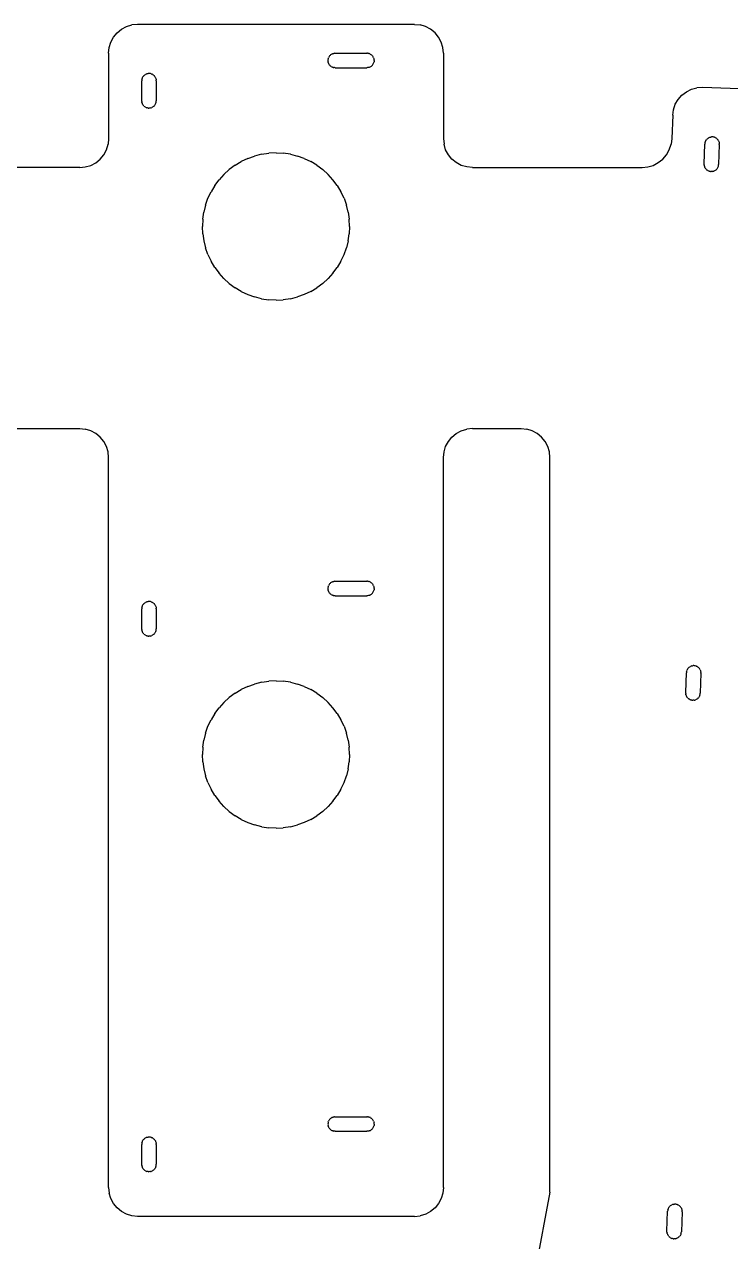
# Model space of a CAD drawing. Extents: x -62 to 45, y -44 to 20.
# Drawn here: x -8.72 to 15.75, y -22.62 to 19.54 of the extents above; entities that cross this region are included whole.
import ezdxf

# ---------------------------------------------------------------- set-up
doc = ezdxf.new("R2010")
doc.units = 0

msp = doc.modelspace()

# ---------------------------------------------------------------- linework, layer by layer
for p, q in [((-5.355, 19.37, 0), (-5.182, 19.463, 0)), ((-5.182, 19.463, 0), (-4.994, 19.52, 0)), ((-4.799, 19.539, 0), (-4.994, 19.52, 0)), ((4.801, 19.539, 0), (-4.799, 19.539, 0)), ((4.801, 19.539, 0), (4.996, 19.52, 0)), ((5.184, 19.463, 0), (4.996, 19.52, 0)), ((5.356, 19.371, 0), (5.184, 19.463, 0)), ((-5.723, 18.922, 0), (-5.631, 19.094, 0)), ((-5.631, 19.094, 0), (-5.506, 19.246, 0)), ((-5.506, 19.246, 0), (-5.355, 19.37, 0)), ((5.508, 19.246, 0), (5.356, 19.371, 0)), ((5.632, 19.095, 0), (5.508, 19.246, 0)), ((5.725, 18.922, 0), (5.632, 19.095, 0)), ((-5.799, 18.539, 0), (-5.78, 18.734, 0)), ((-5.78, 18.734, 0), (-5.723, 18.922, 0)), ((5.782, 18.734, 0), (5.725, 18.922, 0)), ((5.801, 18.539, 0), (5.782, 18.734, 0)), ((-5.799, 18.539, 0), (-5.799, 15.58, 0)), ((1.801, 18.312, 0), (1.8, 18.287, 0)), ((1.8, 18.287, 0), (1.801, 18.263, 0)), ((1.805, 18.336, 0), (1.801, 18.312, 0)), ((1.801, 18.263, 0), (1.805, 18.239, 0)), ((1.811, 18.36, 0), (1.805, 18.336, 0)), ((1.811, 18.215, 0), (1.805, 18.239, 0)), ((1.811, 18.36, 0), (1.819, 18.383, 0)), ((1.811, 18.215, 0), (1.819, 18.192, 0)), ((1.829, 18.405, 0), (1.819, 18.383, 0)), ((1.829, 18.17, 0), (1.819, 18.192, 0)), ((1.842, 18.426, 0), (1.829, 18.405, 0)), ((1.842, 18.149, 0), (1.829, 18.17, 0)), ((1.857, 18.446, 0), (1.842, 18.426, 0)), ((1.857, 18.129, 0), (1.842, 18.149, 0)), ((1.873, 18.464, 0), (1.857, 18.446, 0)), ((1.873, 18.111, 0), (1.857, 18.129, 0)), ((1.891, 18.48, 0), (1.873, 18.464, 0)), ((1.911, 18.495, 0), (1.891, 18.48, 0)), ((1.932, 18.508, 0), (1.911, 18.495, 0)), ((1.954, 18.518, 0), (1.932, 18.508, 0)), ((1.954, 18.518, 0), (1.977, 18.526, 0)), ((1.977, 18.526, 0), (2.001, 18.532, 0)), ((2.025, 18.536, 0), (2.001, 18.532, 0)), ((2.025, 18.536, 0), (2.054, 18.537, 0)), ((2.054, 18.537, 0), (3.145, 18.537, 0)), ((3.174, 18.536, 0), (3.145, 18.537, 0)), ((3.174, 18.536, 0), (3.198, 18.532, 0)), ((3.222, 18.526, 0), (3.198, 18.532, 0)), ((3.245, 18.518, 0), (3.222, 18.526, 0)), ((3.267, 18.508, 0), (3.245, 18.518, 0)), ((3.267, 18.508, 0), (3.288, 18.495, 0)), ((3.288, 18.495, 0), (3.308, 18.48, 0)), ((3.326, 18.464, 0), (3.308, 18.48, 0)), ((3.326, 18.464, 0), (3.343, 18.446, 0)), ((3.326, 18.111, 0), (3.343, 18.129, 0)), ((3.343, 18.446, 0), (3.357, 18.426, 0)), ((3.343, 18.129, 0), (3.357, 18.149, 0)), ((3.357, 18.426, 0), (3.37, 18.405, 0)), ((3.357, 18.149, 0), (3.37, 18.17, 0)), ((3.38, 18.383, 0), (3.37, 18.405, 0)), ((3.37, 18.17, 0), (3.38, 18.192, 0)), ((3.38, 18.383, 0), (3.389, 18.36, 0)), ((3.38, 18.192, 0), (3.389, 18.215, 0)), ((3.389, 18.36, 0), (3.395, 18.336, 0)), ((3.389, 18.215, 0), (3.395, 18.239, 0)), ((3.398, 18.312, 0), (3.395, 18.336, 0)), ((3.398, 18.263, 0), (3.395, 18.239, 0)), ((3.399, 18.287, 0), (3.398, 18.312, 0)), ((3.399, 18.287, 0), (3.398, 18.263, 0)), ((5.801, 18.539, 0), (5.801, 15.58, 0)), ((-4.621, 17.705, 0), (-4.608, 17.726, 0)), ((-4.608, 17.726, 0), (-4.593, 17.746, 0)), ((-4.577, 17.764, 0), (-4.593, 17.746, 0)), ((-4.577, 17.764, 0), (-4.559, 17.78, 0)), ((-4.559, 17.78, 0), (-4.539, 17.795, 0)), ((-4.539, 17.795, 0), (-4.518, 17.807, 0)), ((-4.496, 17.818, 0), (-4.518, 17.807, 0)), ((-4.473, 17.826, 0), (-4.496, 17.818, 0)), ((-4.473, 17.826, 0), (-4.449, 17.832, 0)), ((-4.449, 17.832, 0), (-4.425, 17.836, 0)), ((-4.4, 17.837, 0), (-4.425, 17.836, 0)), ((-4.376, 17.836, 0), (-4.4, 17.837, 0)), ((-4.352, 17.832, 0), (-4.376, 17.836, 0)), ((-4.328, 17.826, 0), (-4.352, 17.832, 0)), ((-4.328, 17.826, 0), (-4.305, 17.818, 0)), ((-4.283, 17.808, 0), (-4.305, 17.818, 0)), ((-4.283, 17.808, 0), (-4.262, 17.795, 0)), ((-4.242, 17.78, 0), (-4.262, 17.795, 0)), ((-4.242, 17.78, 0), (-4.224, 17.764, 0)), ((-4.224, 17.764, 0), (-4.207, 17.746, 0)), ((-4.193, 17.726, 0), (-4.207, 17.746, 0)), ((-4.18, 17.705, 0), (-4.193, 17.726, 0)), ((1.891, 18.094, 0), (1.873, 18.111, 0)), ((1.911, 18.08, 0), (1.891, 18.094, 0)), ((1.911, 18.08, 0), (1.932, 18.067, 0)), ((1.932, 18.067, 0), (1.954, 18.057, 0)), ((1.977, 18.048, 0), (1.954, 18.057, 0)), ((1.977, 18.048, 0), (2.001, 18.042, 0)), ((2.025, 18.039, 0), (2.001, 18.042, 0)), ((2.054, 18.037, 0), (2.025, 18.039, 0)), ((2.054, 18.037, 0), (3.145, 18.037, 0)), ((3.174, 18.039, 0), (3.145, 18.037, 0)), ((3.198, 18.042, 0), (3.174, 18.039, 0)), ((3.222, 18.048, 0), (3.198, 18.042, 0)), ((3.245, 18.057, 0), (3.222, 18.048, 0)), ((3.245, 18.057, 0), (3.267, 18.067, 0)), ((3.267, 18.067, 0), (3.288, 18.08, 0)), ((3.288, 18.08, 0), (3.308, 18.094, 0)), ((3.308, 18.094, 0), (3.326, 18.111, 0)), ((-4.649, 17.612, 0), (-4.65, 17.582, 0)), ((-4.65, 16.892, 0), (-4.65, 17.582, 0)), ((-4.645, 17.636, 0), (-4.649, 17.612, 0)), ((-4.645, 17.636, 0), (-4.639, 17.66, 0)), ((-4.631, 17.683, 0), (-4.639, 17.66, 0)), ((-4.621, 17.705, 0), (-4.631, 17.683, 0)), ((-4.18, 17.705, 0), (-4.17, 17.683, 0)), ((-4.17, 17.683, 0), (-4.161, 17.66, 0)), ((-4.161, 17.66, 0), (-4.155, 17.636, 0)), ((-4.155, 17.636, 0), (-4.152, 17.612, 0)), ((-4.15, 17.582, 0), (-4.152, 17.612, 0)), ((-4.15, 17.582, 0), (-4.15, 16.892, 0)), ((14.214, 17.206, 0), (14.39, 17.292, 0)), ((14.39, 17.292, 0), (14.58, 17.342, 0)), ((14.775, 17.355, 0), (14.58, 17.342, 0)), ((24.37, 17.02, 0), (14.775, 17.355, 0)), ((-4.649, 16.863, 0), (-4.65, 16.892, 0)), ((-4.152, 16.863, 0), (-4.15, 16.892, 0)), ((13.831, 16.77, 0), (13.929, 16.939, 0)), ((13.929, 16.939, 0), (14.059, 17.087, 0)), ((14.059, 17.087, 0), (14.214, 17.206, 0)), ((-4.649, 16.863, 0), (-4.645, 16.839, 0)), ((-4.639, 16.815, 0), (-4.645, 16.839, 0)), ((-4.639, 16.815, 0), (-4.631, 16.792, 0)), ((-4.631, 16.792, 0), (-4.621, 16.769, 0)), ((-4.608, 16.748, 0), (-4.621, 16.769, 0)), ((-4.593, 16.729, 0), (-4.608, 16.748, 0)), ((-4.577, 16.711, 0), (-4.593, 16.729, 0)), ((-4.577, 16.711, 0), (-4.559, 16.694, 0)), ((-4.559, 16.694, 0), (-4.539, 16.68, 0)), ((-4.518, 16.667, 0), (-4.539, 16.68, 0)), ((-4.518, 16.667, 0), (-4.496, 16.656, 0)), ((-4.496, 16.656, 0), (-4.473, 16.648, 0)), ((-4.449, 16.642, 0), (-4.473, 16.648, 0)), ((-4.425, 16.639, 0), (-4.449, 16.642, 0)), ((-4.425, 16.639, 0), (-4.4, 16.637, 0)), ((-4.376, 16.639, 0), (-4.4, 16.637, 0)), ((-4.352, 16.642, 0), (-4.376, 16.639, 0)), ((-4.352, 16.642, 0), (-4.328, 16.648, 0)), ((-4.328, 16.648, 0), (-4.305, 16.656, 0)), ((-4.283, 16.667, 0), (-4.305, 16.656, 0)), ((-4.262, 16.68, 0), (-4.283, 16.667, 0)), ((-4.242, 16.694, 0), (-4.262, 16.68, 0)), ((-4.224, 16.711, 0), (-4.242, 16.694, 0)), ((-4.22, 16.715, 0), (-4.224, 16.711, 0)), ((-4.22, 16.715, 0), (-4.207, 16.729, 0)), ((-4.193, 16.748, 0), (-4.207, 16.729, 0)), ((-4.18, 16.77, 0), (-4.193, 16.748, 0)), ((-4.17, 16.792, 0), (-4.18, 16.77, 0)), ((-4.161, 16.815, 0), (-4.17, 16.792, 0)), ((-4.161, 16.815, 0), (-4.155, 16.839, 0)), ((-4.155, 16.839, 0), (-4.152, 16.863, 0)), ((13.741, 16.39, 0), (13.767, 16.584, 0)), ((13.767, 16.584, 0), (13.831, 16.77, 0)), ((13.741, 16.39, 0), (13.713, 15.58, 0)), ((14.954, 15.589, 0), (14.974, 15.603, 0)), ((14.974, 15.603, 0), (14.996, 15.614, 0)), ((15.018, 15.624, 0), (14.996, 15.614, 0)), ((15.042, 15.632, 0), (15.018, 15.624, 0)), ((15.042, 15.632, 0), (15.066, 15.637, 0)), ((15.066, 15.637, 0), (15.09, 15.639, 0)), ((15.114, 15.64, 0), (15.09, 15.639, 0)), ((15.139, 15.638, 0), (15.114, 15.64, 0)), ((15.163, 15.633, 0), (15.139, 15.638, 0)), ((15.187, 15.627, 0), (15.163, 15.633, 0)), ((15.187, 15.627, 0), (15.209, 15.617, 0)), ((15.231, 15.606, 0), (15.209, 15.617, 0)), ((15.231, 15.606, 0), (15.252, 15.593, 0)), ((-5.968, 15.024, 0), (-5.875, 15.197, 0)), ((-5.875, 15.197, 0), (-5.818, 15.384, 0)), ((-5.799, 15.58, 0), (-5.818, 15.384, 0)), ((5.801, 15.58, 0), (5.82, 15.385, 0)), ((5.877, 15.197, 0), (5.82, 15.385, 0)), ((5.97, 15.025, 0), (5.877, 15.197, 0)), ((13.525, 15.025, 0), (13.623, 15.197, 0)), ((13.623, 15.197, 0), (13.687, 15.385, 0)), ((13.713, 15.58, 0), (13.687, 15.385, 0)), ((14.832, 14.704, 0), (14.856, 15.394, 0)), ((14.858, 15.423, 0), (14.856, 15.394, 0)), ((14.863, 15.447, 0), (14.858, 15.423, 0)), ((14.863, 15.447, 0), (14.869, 15.471, 0)), ((14.878, 15.494, 0), (14.869, 15.471, 0)), ((14.89, 15.516, 0), (14.878, 15.494, 0)), ((14.89, 15.516, 0), (14.903, 15.536, 0)), ((14.903, 15.536, 0), (14.918, 15.555, 0)), ((14.935, 15.573, 0), (14.918, 15.555, 0)), ((14.935, 15.573, 0), (14.954, 15.589, 0)), ((15.271, 15.578, 0), (15.252, 15.593, 0)), ((15.271, 15.578, 0), (15.288, 15.561, 0)), ((15.288, 15.561, 0), (15.304, 15.542, 0)), ((15.318, 15.522, 0), (15.304, 15.542, 0)), ((15.33, 15.5, 0), (15.318, 15.522, 0)), ((15.33, 15.5, 0), (15.34, 15.478, 0)), ((15.355, 15.377, 0), (15.331, 14.687, 0)), ((15.34, 15.478, 0), (15.347, 15.454, 0)), ((15.347, 15.454, 0), (15.352, 15.43, 0)), ((15.352, 15.43, 0), (15.355, 15.406, 0)), ((15.355, 15.377, 0), (15.355, 15.406, 0)), ((-6.243, 14.748, 0), (-6.092, 14.872, 0)), ((-6.092, 14.872, 0), (-5.968, 15.024, 0)), ((-1.416, 14.659, 0), (-1.201, 14.788, 0)), ((-0.975, 14.895, 0), (-1.201, 14.788, 0)), ((-0.975, 14.895, 0), (-0.739, 14.979, 0)), ((-0.497, 15.04, 0), (-0.739, 14.979, 0)), ((-0.497, 15.04, 0), (-0.249, 15.077, 0)), ((0.001, 15.089), (-0.249, 15.077, 0)), ((0.001, 15.089), (0.251, 15.077, 0)), ((0.498, 15.04, 0), (0.251, 15.077, 0)), ((0.498, 15.04, 0), (0.741, 14.979, 0)), ((0.977, 14.895, 0), (0.741, 14.979, 0)), ((0.977, 14.895, 0), (1.203, 14.788, 0)), ((1.418, 14.659, 0), (1.203, 14.788, 0)), ((6.094, 14.873, 0), (5.97, 15.025, 0)), ((6.245, 14.749, 0), (6.094, 14.873, 0)), ((13.239, 14.749, 0), (13.395, 14.873, 0)), ((13.395, 14.873, 0), (13.525, 15.025, 0)), ((-6.799, 14.579, 0), (-12.676, 14.579, 0)), ((-6.799, 14.579, 0), (-6.604, 14.599, 0)), ((-6.604, 14.599, 0), (-6.416, 14.656, 0)), ((-6.416, 14.656, 0), (-6.243, 14.748, 0)), ((-1.802, 14.342, 0), (-1.97, 14.157, 0)), ((-1.617, 14.51, 0), (-1.802, 14.342, 0)), ((-1.416, 14.659, 0), (-1.617, 14.51, 0)), ((1.418, 14.659, 0), (1.619, 14.51, 0)), ((1.804, 14.342, 0), (1.619, 14.51, 0)), ((1.972, 14.157, 0), (1.804, 14.342, 0)), ((6.418, 14.656, 0), (6.245, 14.749, 0)), ((6.606, 14.599, 0), (6.418, 14.656, 0)), ((6.801, 14.58, 0), (6.606, 14.599, 0)), ((6.801, 14.58, 0), (12.678, 14.58, 0)), ((12.678, 14.58, 0), (12.874, 14.6, 0)), ((12.874, 14.6, 0), (13.063, 14.656, 0)), ((13.063, 14.656, 0), (13.239, 14.749, 0)), ((14.832, 14.675, 0), (14.832, 14.704, 0)), ((14.832, 14.675, 0), (14.835, 14.651, 0)), ((14.84, 14.627, 0), (14.835, 14.651, 0)), ((14.84, 14.627, 0), (14.847, 14.603, 0)), ((14.847, 14.603, 0), (14.857, 14.581, 0)), ((14.869, 14.559, 0), (14.857, 14.581, 0)), ((14.883, 14.539, 0), (14.869, 14.559, 0)), ((14.899, 14.52, 0), (14.883, 14.539, 0)), ((14.899, 14.52, 0), (14.916, 14.503, 0)), ((14.916, 14.503, 0), (14.935, 14.488, 0)), ((14.956, 14.475, 0), (14.935, 14.488, 0)), ((14.956, 14.475, 0), (14.978, 14.463, 0)), ((14.978, 14.463, 0), (15.001, 14.454, 0)), ((15.024, 14.448, 0), (15.001, 14.454, 0)), ((15.048, 14.443, 0), (15.024, 14.448, 0)), ((15.048, 14.443, 0), (15.073, 14.441, 0)), ((15.097, 14.441, 0), (15.073, 14.441, 0)), ((15.121, 14.444, 0), (15.097, 14.441, 0)), ((15.121, 14.444, 0), (15.145, 14.449, 0)), ((15.145, 14.449, 0), (15.169, 14.457, 0)), ((15.191, 14.466, 0), (15.169, 14.457, 0)), ((15.213, 14.478, 0), (15.191, 14.466, 0)), ((15.233, 14.492, 0), (15.213, 14.478, 0)), ((15.252, 14.508, 0), (15.233, 14.492, 0)), ((15.256, 14.512, 0), (15.252, 14.508, 0)), ((15.256, 14.512, 0), (15.269, 14.526, 0)), ((15.284, 14.545, 0), (15.269, 14.526, 0)), ((15.297, 14.565, 0), (15.284, 14.545, 0)), ((15.309, 14.587, 0), (15.297, 14.565, 0)), ((15.318, 14.61, 0), (15.309, 14.587, 0)), ((15.318, 14.61, 0), (15.324, 14.633, 0)), ((15.324, 14.633, 0), (15.329, 14.657, 0)), ((15.329, 14.657, 0), (15.331, 14.687, 0)), ((-2.119, 13.956, 0), (-2.248, 13.741, 0)), ((-2.119, 13.956, 0), (-1.97, 14.157, 0)), ((2.121, 13.956, 0), (1.972, 14.157, 0)), ((2.121, 13.956, 0), (2.25, 13.741, 0)), ((-2.439, 13.279, 0), (-2.355, 13.515, 0)), ((-2.355, 13.515, 0), (-2.248, 13.741, 0)), ((2.357, 13.515, 0), (2.25, 13.741, 0)), ((2.357, 13.515, 0), (2.441, 13.279, 0)), ((-2.439, 13.279, 0), (-2.5, 13.036, 0)), ((2.502, 13.037, 0), (2.441, 13.279, 0)), ((-2.537, 12.789, 0), (-2.549, 12.539, 0)), ((-2.537, 12.789, 0), (-2.5, 13.036, 0)), ((2.502, 13.037, 0), (2.539, 12.789, 0)), ((2.551, 12.539, 0), (2.539, 12.789, 0)), ((-2.537, 12.289, 0), (-2.549, 12.539, 0)), ((-2.537, 12.289, 0), (-2.5, 12.041, 0)), ((2.502, 12.042, 0), (2.539, 12.289, 0)), ((2.551, 12.539, 0), (2.539, 12.289, 0)), ((-2.5, 12.041, 0), (-2.439, 11.799, 0)), ((2.502, 12.042, 0), (2.441, 11.799, 0)), ((-2.355, 11.563, 0), (-2.439, 11.799, 0)), ((-2.355, 11.563, 0), (-2.248, 11.337, 0)), ((2.25, 11.337, 0), (2.357, 11.563, 0)), ((2.357, 11.563, 0), (2.441, 11.799, 0)), ((-2.119, 11.122, 0), (-2.248, 11.337, 0)), ((-2.119, 11.122, 0), (-1.97, 10.921, 0)), ((1.972, 10.921, 0), (2.121, 11.122, 0)), ((2.25, 11.337, 0), (2.121, 11.122, 0)), ((-1.802, 10.736, 0), (-1.97, 10.921, 0)), ((-1.802, 10.736, 0), (-1.617, 10.568, 0)), ((-1.617, 10.568, 0), (-1.416, 10.419, 0)), ((1.619, 10.568, 0), (1.418, 10.419, 0)), ((1.804, 10.736, 0), (1.619, 10.568, 0)), ((1.972, 10.921, 0), (1.804, 10.736, 0)), ((-1.201, 10.29, 0), (-1.416, 10.419, 0)), ((-1.201, 10.29, 0), (-0.975, 10.183, 0)), ((-0.975, 10.183, 0), (-0.739, 10.099, 0)), ((0.977, 10.183, 0), (0.741, 10.099, 0)), ((1.203, 10.29, 0), (0.977, 10.183, 0)), ((1.203, 10.29, 0), (1.418, 10.419, 0)), ((-0.497, 10.038, 0), (-0.739, 10.099, 0)), ((-0.497, 10.038, 0), (-0.249, 10.001, 0)), ((0.001, 9.989), (-0.249, 10.001, 0)), ((0.001, 9.989), (0.251, 10.001, 0)), ((0.498, 10.038, 0), (0.251, 10.001, 0)), ((0.498, 10.038, 0), (0.741, 10.099, 0)), ((-12.36, 5.539, 0), (-6.799, 5.539, 0)), ((-6.799, 5.539, 0), (-6.604, 5.52, 0)), ((-6.416, 5.463, 0), (-6.604, 5.52, 0)), ((6.419, 5.463, 0), (6.606, 5.52, 0)), ((6.801, 5.539, 0), (6.606, 5.52, 0)), ((6.801, 5.539, 0), (8.489, 5.539, 0)), ((8.489, 5.539, 0), (8.684, 5.52, 0)), ((8.871, 5.463, 0), (8.684, 5.52, 0)), ((-6.243, 5.37, 0), (-6.416, 5.463, 0)), ((-6.092, 5.246, 0), (-6.243, 5.37, 0)), ((-5.967, 5.094, 0), (-6.092, 5.246, 0)), ((-5.875, 4.922, 0), (-5.967, 5.094, 0)), ((5.877, 4.922, 0), (5.97, 5.095, 0)), ((5.97, 5.095, 0), (6.094, 5.246, 0)), ((6.094, 5.246, 0), (6.246, 5.371, 0)), ((6.246, 5.371, 0), (6.419, 5.463, 0)), ((9.044, 5.371, 0), (8.871, 5.463, 0)), ((9.196, 5.246, 0), (9.044, 5.371, 0)), ((9.32, 5.095, 0), (9.196, 5.246, 0)), ((9.412, 4.922, 0), (9.32, 5.095, 0)), ((-5.818, 4.734, 0), (-5.875, 4.922, 0)), ((-5.799, 4.539, 0), (-5.818, 4.734, 0)), ((5.801, 4.539, 0), (5.82, 4.734, 0)), ((5.82, 4.734, 0), (5.877, 4.922, 0)), ((9.469, 4.734, 0), (9.412, 4.922, 0)), ((9.489, 4.539, 0), (9.469, 4.734, 0)), ((-5.798, -20.745, 0), (-5.799, 4.539, 0)), ((5.802, -20.745, 0), (5.801, 4.539, 0)), ((9.489, -20.905, 0), (9.489, 4.539, 0)), ((1.801, 0.025, 0), (1.8, 0, 0)), ((1.8, 0, 0), (1.801, -0.024, 0)), ((1.805, 0.049, 0), (1.801, 0.025, 0)), ((1.811, 0.073, 0), (1.805, 0.049, 0)), ((1.811, 0.073, 0), (1.819, 0.096, 0)), ((1.83, 0.118, 0), (1.819, 0.096, 0)), ((1.842, 0.139, 0), (1.83, 0.118, 0)), ((1.857, 0.159, 0), (1.842, 0.139, 0)), ((1.873, 0.177, 0), (1.857, 0.159, 0)), ((1.892, 0.193, 0), (1.873, 0.177, 0)), ((1.911, 0.208, 0), (1.892, 0.193, 0)), ((1.932, 0.22, 0), (1.911, 0.208, 0)), ((1.954, 0.231, 0), (1.932, 0.22, 0)), ((1.954, 0.231, 0), (1.978, 0.239, 0)), ((1.978, 0.239, 0), (2.001, 0.245, 0)), ((2.026, 0.249, 0), (2.001, 0.245, 0)), ((2.026, 0.249, 0), (2.055, 0.25, 0)), ((2.055, 0.25, 0), (3.145, 0.25, 0)), ((3.174, 0.249, 0), (3.145, 0.25, 0)), ((3.174, 0.249, 0), (3.199, 0.245, 0)), ((3.223, 0.239, 0), (3.199, 0.245, 0)), ((3.246, 0.231, 0), (3.223, 0.239, 0)), ((3.268, 0.22, 0), (3.246, 0.231, 0)), ((3.268, 0.22, 0), (3.289, 0.208, 0)), ((3.289, 0.208, 0), (3.308, 0.193, 0)), ((3.327, 0.177, 0), (3.308, 0.193, 0)), ((3.327, 0.177, 0), (3.343, 0.159, 0)), ((3.343, 0.159, 0), (3.358, 0.139, 0)), ((3.358, 0.139, 0), (3.37, 0.118, 0)), ((3.381, 0.096, 0), (3.37, 0.118, 0)), ((3.381, 0.096, 0), (3.389, 0.073, 0)), ((3.389, 0.073, 0), (3.395, 0.049, 0)), ((3.399, 0.025, 0), (3.395, 0.049, 0)), ((3.4, 0, 0), (3.399, 0.025, 0)), ((3.4, 0, 0), (3.399, -0.024, 0)), ((1.801, -0.024, 0), (1.805, -0.049, 0)), ((1.811, -0.072, 0), (1.805, -0.049, 0)), ((1.811, -0.072, 0), (1.819, -0.096, 0)), ((1.83, -0.118, 0), (1.819, -0.096, 0)), ((1.842, -0.139, 0), (1.83, -0.118, 0)), ((1.857, -0.158, 0), (1.842, -0.139, 0)), ((1.873, -0.177, 0), (1.857, -0.158, 0)), ((1.892, -0.193, 0), (1.873, -0.177, 0)), ((1.911, -0.208, 0), (1.892, -0.193, 0)), ((1.911, -0.208, 0), (1.932, -0.22, 0)), ((1.932, -0.22, 0), (1.954, -0.231, 0)), ((1.978, -0.239, 0), (1.954, -0.231, 0)), ((1.978, -0.239, 0), (2.001, -0.245, 0)), ((2.026, -0.249, 0), (2.001, -0.245, 0)), ((2.055, -0.25, 0), (2.026, -0.249, 0)), ((2.055, -0.25, 0), (3.145, -0.25, 0)), ((3.174, -0.248, 0), (3.145, -0.25, 0)), ((3.199, -0.245, 0), (3.174, -0.248, 0)), ((3.223, -0.239, 0), (3.199, -0.245, 0)), ((3.246, -0.231, 0), (3.223, -0.239, 0)), ((3.246, -0.231, 0), (3.268, -0.22, 0)), ((3.268, -0.22, 0), (3.289, -0.208, 0)), ((3.289, -0.208, 0), (3.308, -0.193, 0)), ((3.308, -0.193, 0), (3.327, -0.177, 0)), ((3.327, -0.177, 0), (3.343, -0.158, 0)), ((3.343, -0.158, 0), (3.358, -0.139, 0)), ((3.358, -0.139, 0), (3.37, -0.118, 0)), ((3.37, -0.118, 0), (3.381, -0.096, 0)), ((3.381, -0.096, 0), (3.389, -0.072, 0)), ((3.389, -0.072, 0), (3.395, -0.049, 0)), ((3.399, -0.024, 0), (3.395, -0.049, 0)), ((-4.649, -0.676, 0), (-4.65, -0.705, 0)), ((-4.65, -1.395, 0), (-4.65, -0.705, 0)), ((-4.645, -0.651, 0), (-4.649, -0.676, 0)), ((-4.645, -0.651, 0), (-4.639, -0.628, 0)), ((-4.631, -0.605, 0), (-4.639, -0.628, 0)), ((-4.62, -0.582, 0), (-4.631, -0.605, 0)), ((-4.62, -0.582, 0), (-4.608, -0.561, 0)), ((-4.608, -0.561, 0), (-4.593, -0.542, 0)), ((-4.577, -0.524, 0), (-4.593, -0.542, 0)), ((-4.577, -0.524, 0), (-4.558, -0.507, 0)), ((-4.558, -0.507, 0), (-4.539, -0.492, 0)), ((-4.539, -0.492, 0), (-4.518, -0.48, 0)), ((-4.496, -0.469, 0), (-4.518, -0.48, 0)), ((-4.472, -0.461, 0), (-4.496, -0.469, 0)), ((-4.472, -0.461, 0), (-4.449, -0.455, 0)), ((-4.449, -0.455, 0), (-4.424, -0.452, 0)), ((-4.4, -0.45, 0), (-4.424, -0.452, 0)), ((-4.376, -0.452, 0), (-4.4, -0.45, 0)), ((-4.351, -0.455, 0), (-4.376, -0.452, 0)), ((-4.327, -0.461, 0), (-4.351, -0.455, 0)), ((-4.327, -0.461, 0), (-4.304, -0.469, 0)), ((-4.282, -0.48, 0), (-4.304, -0.469, 0)), ((-4.282, -0.48, 0), (-4.261, -0.492, 0)), ((-4.242, -0.507, 0), (-4.261, -0.492, 0)), ((-4.242, -0.507, 0), (-4.223, -0.523, 0)), ((-4.223, -0.523, 0), (-4.207, -0.542, 0)), ((-4.192, -0.561, 0), (-4.207, -0.542, 0)), ((-4.18, -0.582, 0), (-4.192, -0.561, 0)), ((-4.18, -0.582, 0), (-4.169, -0.604, 0)), ((-4.169, -0.604, 0), (-4.161, -0.628, 0)), ((-4.161, -0.628, 0), (-4.155, -0.651, 0)), ((-4.155, -0.651, 0), (-4.151, -0.676, 0)), ((-4.15, -0.705, 0), (-4.151, -0.676, 0)), ((-4.15, -0.705, 0), (-4.15, -1.395, 0)), ((-4.649, -1.425, 0), (-4.65, -1.395, 0)), ((-4.649, -1.425, 0), (-4.645, -1.449, 0)), ((-4.639, -1.473, 0), (-4.645, -1.449, 0)), ((-4.639, -1.473, 0), (-4.631, -1.496, 0)), ((-4.631, -1.496, 0), (-4.62, -1.518, 0)), ((-4.608, -1.539, 0), (-4.62, -1.518, 0)), ((-4.593, -1.559, 0), (-4.608, -1.539, 0)), ((-4.577, -1.577, 0), (-4.593, -1.559, 0)), ((-4.577, -1.577, 0), (-4.558, -1.593, 0)), ((-4.558, -1.593, 0), (-4.539, -1.608, 0)), ((-4.518, -1.62, 0), (-4.539, -1.608, 0)), ((-4.518, -1.62, 0), (-4.496, -1.631, 0)), ((-4.496, -1.631, 0), (-4.472, -1.639, 0)), ((-4.449, -1.645, 0), (-4.472, -1.639, 0)), ((-4.424, -1.649, 0), (-4.449, -1.645, 0)), ((-4.424, -1.649, 0), (-4.4, -1.65, 0)), ((-4.375, -1.649, 0), (-4.4, -1.65, 0)), ((-4.351, -1.645, 0), (-4.375, -1.649, 0)), ((-4.351, -1.645, 0), (-4.327, -1.639, 0)), ((-4.327, -1.639, 0), (-4.304, -1.631, 0)), ((-4.282, -1.62, 0), (-4.304, -1.631, 0)), ((-4.261, -1.608, 0), (-4.282, -1.62, 0)), ((-4.242, -1.593, 0), (-4.261, -1.608, 0)), ((-4.223, -1.577, 0), (-4.242, -1.593, 0)), ((-4.22, -1.572, 0), (-4.223, -1.577, 0)), ((-4.22, -1.572, 0), (-4.207, -1.559, 0)), ((-4.192, -1.539, 0), (-4.207, -1.559, 0)), ((-4.18, -1.518, 0), (-4.192, -1.539, 0)), ((-4.169, -1.496, 0), (-4.18, -1.518, 0)), ((-4.161, -1.473, 0), (-4.169, -1.496, 0)), ((-4.161, -1.473, 0), (-4.155, -1.449, 0)), ((-4.155, -1.449, 0), (-4.151, -1.425, 0)), ((-4.151, -1.425, 0), (-4.15, -1.395, 0)), ((14.193, -3.607, 0), (14.217, -2.917, 0)), ((14.219, -2.888, 0), (14.217, -2.917, 0)), ((14.224, -2.864, 0), (14.219, -2.888, 0)), ((14.224, -2.864, 0), (14.23, -2.84, 0)), ((14.239, -2.818, 0), (14.23, -2.84, 0)), ((14.251, -2.796, 0), (14.239, -2.818, 0)), ((14.251, -2.796, 0), (14.264, -2.775, 0)), ((14.264, -2.775, 0), (14.279, -2.756, 0)), ((14.296, -2.739, 0), (14.279, -2.756, 0)), ((14.296, -2.739, 0), (14.315, -2.723, 0)), ((14.315, -2.723, 0), (14.335, -2.709, 0)), ((14.335, -2.709, 0), (14.357, -2.697, 0)), ((14.379, -2.687, 0), (14.357, -2.697, 0)), ((14.403, -2.68, 0), (14.379, -2.687, 0)), ((14.403, -2.68, 0), (14.427, -2.675, 0)), ((14.427, -2.675, 0), (14.451, -2.672, 0)), ((14.475, -2.672, 0), (14.451, -2.672, 0)), ((14.5, -2.674, 0), (14.475, -2.672, 0)), ((14.524, -2.678, 0), (14.5, -2.674, 0)), ((14.548, -2.685, 0), (14.524, -2.678, 0)), ((14.548, -2.685, 0), (14.57, -2.694, 0)), ((14.592, -2.705, 0), (14.57, -2.694, 0)), ((14.592, -2.705, 0), (14.613, -2.719, 0)), ((14.632, -2.734, 0), (14.613, -2.719, 0)), ((14.632, -2.734, 0), (14.649, -2.751, 0)), ((14.649, -2.751, 0), (14.665, -2.77, 0)), ((14.679, -2.79, 0), (14.665, -2.77, 0)), ((14.691, -2.811, 0), (14.679, -2.79, 0)), ((14.691, -2.811, 0), (14.701, -2.834, 0)), ((14.716, -2.935, 0), (14.692, -3.625, 0)), ((14.701, -2.834, 0), (14.708, -2.857, 0)), ((14.708, -2.857, 0), (14.713, -2.881, 0)), ((14.713, -2.881, 0), (14.716, -2.905, 0)), ((14.716, -2.935, 0), (14.716, -2.905, 0)), ((-0.975, -3.392, 0), (-0.739, -3.308, 0)), ((-0.496, -3.247, 0), (-0.739, -3.308, 0)), ((-0.496, -3.247, 0), (-0.249, -3.211, 0)), ((0.001, -3.198), (-0.249, -3.211, 0)), ((0.001, -3.198), (0.251, -3.211, 0)), ((0.499, -3.247, 0), (0.251, -3.211, 0)), ((0.499, -3.247, 0), (0.741, -3.308, 0)), ((0.977, -3.392, 0), (0.741, -3.308, 0)), ((-1.616, -3.777, 0), (-1.802, -3.945, 0)), ((-1.415, -3.628, 0), (-1.616, -3.777, 0)), ((-1.415, -3.628, 0), (-1.201, -3.499, 0)), ((-0.975, -3.392, 0), (-1.201, -3.499, 0)), ((0.977, -3.392, 0), (1.203, -3.499, 0)), ((1.418, -3.628, 0), (1.203, -3.499, 0)), ((1.418, -3.628, 0), (1.619, -3.777, 0)), ((1.804, -3.945, 0), (1.619, -3.777, 0)), ((14.193, -3.637, 0), (14.193, -3.607, 0)), ((14.193, -3.637, 0), (14.196, -3.661, 0)), ((14.201, -3.685, 0), (14.196, -3.661, 0)), ((14.201, -3.685, 0), (14.208, -3.708, 0)), ((14.208, -3.708, 0), (14.218, -3.731, 0)), ((14.23, -3.752, 0), (14.218, -3.731, 0)), ((14.244, -3.772, 0), (14.23, -3.752, 0)), ((14.26, -3.791, 0), (14.244, -3.772, 0)), ((14.26, -3.791, 0), (14.277, -3.808, 0)), ((14.617, -3.799, 0), (14.63, -3.786, 0)), ((14.645, -3.767, 0), (14.63, -3.786, 0)), ((14.658, -3.746, 0), (14.645, -3.767, 0)), ((14.67, -3.724, 0), (14.658, -3.746, 0)), ((14.679, -3.702, 0), (14.67, -3.724, 0)), ((14.679, -3.702, 0), (14.685, -3.678, 0)), ((14.685, -3.678, 0), (14.69, -3.654, 0)), ((14.69, -3.654, 0), (14.692, -3.625, 0)), ((-2.119, -4.332, 0), (-1.97, -4.131, 0)), ((-1.802, -3.945, 0), (-1.97, -4.131, 0)), ((1.972, -4.131, 0), (1.804, -3.945, 0)), ((2.122, -4.332, 0), (1.972, -4.131, 0)), ((14.277, -3.808, 0), (14.296, -3.824, 0)), ((14.317, -3.837, 0), (14.296, -3.824, 0)), ((14.317, -3.837, 0), (14.339, -3.848, 0)), ((14.339, -3.848, 0), (14.362, -3.857, 0)), ((14.385, -3.864, 0), (14.362, -3.857, 0)), ((14.409, -3.868, 0), (14.385, -3.864, 0)), ((14.409, -3.868, 0), (14.434, -3.87, 0)), ((14.458, -3.87, 0), (14.434, -3.87, 0)), ((14.482, -3.867, 0), (14.458, -3.87, 0)), ((14.482, -3.867, 0), (14.506, -3.862, 0)), ((14.506, -3.862, 0), (14.53, -3.855, 0)), ((14.552, -3.845, 0), (14.53, -3.855, 0)), ((14.574, -3.833, 0), (14.552, -3.845, 0)), ((14.594, -3.819, 0), (14.574, -3.833, 0)), ((14.613, -3.803, 0), (14.594, -3.819, 0)), ((14.617, -3.799, 0), (14.613, -3.803, 0)), ((-2.355, -4.773, 0), (-2.248, -4.546, 0)), ((-2.119, -4.332, 0), (-2.248, -4.546, 0)), ((2.122, -4.332, 0), (2.25, -4.546, 0)), ((2.357, -4.772, 0), (2.25, -4.546, 0)), ((-2.439, -5.008, 0), (-2.5, -5.251, 0)), ((-2.439, -5.008, 0), (-2.355, -4.773, 0)), ((2.357, -4.772, 0), (2.441, -5.008, 0)), ((2.502, -5.251, 0), (2.441, -5.008, 0)), ((-2.536, -5.498, 0), (-2.5, -5.251, 0)), ((2.502, -5.251, 0), (2.539, -5.498, 0)), ((-2.536, -5.498, 0), (-2.549, -5.748, 0)), ((-2.536, -5.998, 0), (-2.549, -5.748, 0)), ((2.551, -5.748, 0), (2.539, -5.498, 0)), ((2.551, -5.748, 0), (2.539, -5.998, 0)), ((-2.536, -5.998, 0), (-2.5, -6.246, 0)), ((-2.5, -6.246, 0), (-2.439, -6.489, 0)), ((2.502, -6.246, 0), (2.442, -6.489, 0)), ((2.502, -6.246, 0), (2.539, -5.998, 0)), ((-2.355, -6.724, 0), (-2.439, -6.489, 0)), ((-2.355, -6.724, 0), (-2.248, -6.95, 0)), ((2.25, -6.95, 0), (2.357, -6.724, 0)), ((2.357, -6.724, 0), (2.442, -6.489, 0)), ((-2.119, -7.165, 0), (-2.248, -6.95, 0)), ((-2.119, -7.165, 0), (-1.97, -7.366, 0)), ((1.973, -7.366, 0), (2.122, -7.165, 0)), ((2.25, -6.95, 0), (2.122, -7.165, 0)), ((-1.802, -7.551, 0), (-1.97, -7.366, 0)), ((-1.802, -7.551, 0), (-1.616, -7.72, 0)), ((1.804, -7.551, 0), (1.619, -7.719, 0)), ((1.973, -7.366, 0), (1.804, -7.551, 0)), ((-1.616, -7.72, 0), (-1.415, -7.869, 0)), ((-1.201, -7.997, 0), (-1.415, -7.869, 0)), ((-1.201, -7.997, 0), (-0.974, -8.104, 0)), ((1.203, -7.997, 0), (0.977, -8.104, 0)), ((1.203, -7.997, 0), (1.418, -7.869, 0)), ((1.619, -7.719, 0), (1.418, -7.869, 0)), ((-0.974, -8.104, 0), (-0.739, -8.189, 0)), ((-0.496, -8.249, 0), (-0.739, -8.189, 0)), ((-0.496, -8.249, 0), (-0.249, -8.286, 0)), ((0.001, -8.298), (-0.249, -8.286, 0)), ((0.001, -8.298), (0.251, -8.286, 0)), ((0.499, -8.249, 0), (0.251, -8.286, 0)), ((0.499, -8.249, 0), (0.742, -8.189, 0)), ((0.977, -8.104, 0), (0.742, -8.189, 0)), ((1.802, -18.522, 0), (1.801, -18.547, 0)), ((1.801, -18.547, 0), (1.802, -18.571, 0)), ((1.805, -18.498, 0), (1.802, -18.522, 0)), ((1.811, -18.474, 0), (1.805, -18.498, 0)), ((1.811, -18.474, 0), (1.82, -18.451, 0)), ((1.83, -18.429, 0), (1.82, -18.451, 0)), ((1.843, -18.408, 0), (1.83, -18.429, 0)), ((1.857, -18.388, 0), (1.843, -18.408, 0)), ((1.874, -18.37, 0), (1.857, -18.388, 0)), ((1.892, -18.354, 0), (1.874, -18.37, 0)), ((1.912, -18.339, 0), (1.892, -18.354, 0)), ((1.933, -18.326, 0), (1.912, -18.339, 0)), ((1.955, -18.316, 0), (1.933, -18.326, 0)), ((1.955, -18.316, 0), (1.978, -18.308, 0)), ((1.978, -18.308, 0), (2.002, -18.302, 0)), ((2.026, -18.298, 0), (2.002, -18.302, 0)), ((2.026, -18.298, 0), (2.055, -18.297, 0)), ((2.055, -18.297, 0), (3.146, -18.297, 0)), ((3.175, -18.298, 0), (3.146, -18.297, 0)), ((3.175, -18.298, 0), (3.199, -18.302, 0)), ((3.223, -18.308, 0), (3.199, -18.302, 0)), ((3.246, -18.316, 0), (3.223, -18.308, 0)), ((3.268, -18.326, 0), (3.246, -18.316, 0)), ((3.268, -18.326, 0), (3.289, -18.339, 0)), ((3.289, -18.339, 0), (3.309, -18.353, 0)), ((3.327, -18.37, 0), (3.309, -18.353, 0)), ((3.327, -18.37, 0), (3.343, -18.388, 0)), ((3.343, -18.388, 0), (3.358, -18.408, 0)), ((3.358, -18.408, 0), (3.371, -18.429, 0)), ((3.381, -18.451, 0), (3.371, -18.429, 0)), ((3.381, -18.451, 0), (3.389, -18.474, 0)), ((3.389, -18.474, 0), (3.395, -18.498, 0)), ((3.399, -18.522, 0), (3.395, -18.498, 0)), ((3.4, -18.547, 0), (3.399, -18.522, 0)), ((3.4, -18.547, 0), (3.399, -18.571, 0)), ((1.802, -18.571, 0), (1.805, -18.595, 0)), ((1.811, -18.619, 0), (1.805, -18.595, 0)), ((1.811, -18.619, 0), (1.82, -18.642, 0)), ((1.83, -18.664, 0), (1.82, -18.642, 0)), ((1.843, -18.685, 0), (1.83, -18.664, 0)), ((1.857, -18.705, 0), (1.843, -18.685, 0)), ((1.874, -18.723, 0), (1.857, -18.705, 0)), ((1.892, -18.74, 0), (1.874, -18.723, 0)), ((1.912, -18.754, 0), (1.892, -18.74, 0)), ((1.912, -18.754, 0), (1.933, -18.767, 0)), ((1.933, -18.767, 0), (1.955, -18.777, 0)), ((1.978, -18.786, 0), (1.955, -18.777, 0)), ((1.978, -18.786, 0), (2.002, -18.792, 0)), ((2.026, -18.795, 0), (2.002, -18.792, 0)), ((2.055, -18.797, 0), (2.026, -18.795, 0)), ((2.055, -18.797, 0), (3.146, -18.797, 0)), ((3.175, -18.795, 0), (3.146, -18.797, 0)), ((3.199, -18.792, 0), (3.175, -18.795, 0)), ((3.223, -18.786, 0), (3.199, -18.792, 0)), ((3.246, -18.777, 0), (3.223, -18.786, 0)), ((3.246, -18.777, 0), (3.268, -18.767, 0)), ((3.268, -18.767, 0), (3.289, -18.754, 0)), ((3.289, -18.754, 0), (3.309, -18.74, 0)), ((3.309, -18.74, 0), (3.327, -18.723, 0)), ((3.327, -18.723, 0), (3.343, -18.705, 0)), ((3.343, -18.705, 0), (3.358, -18.685, 0)), ((3.358, -18.685, 0), (3.371, -18.664, 0)), ((3.371, -18.664, 0), (3.381, -18.642, 0)), ((3.381, -18.642, 0), (3.389, -18.619, 0)), ((3.389, -18.619, 0), (3.395, -18.595, 0)), ((3.399, -18.571, 0), (3.395, -18.595, 0)), ((-4.648, -19.222, 0), (-4.65, -19.252, 0)), ((-4.65, -19.942, 0), (-4.65, -19.252, 0)), ((-4.645, -19.198, 0), (-4.648, -19.222, 0)), ((-4.645, -19.198, 0), (-4.639, -19.174, 0)), ((-4.63, -19.151, 0), (-4.639, -19.174, 0)), ((-4.62, -19.129, 0), (-4.63, -19.151, 0)), ((-4.62, -19.129, 0), (-4.607, -19.108, 0)), ((-4.607, -19.108, 0), (-4.593, -19.088, 0)), ((-4.576, -19.07, 0), (-4.593, -19.088, 0)), ((-4.576, -19.07, 0), (-4.558, -19.054, 0)), ((-4.558, -19.054, 0), (-4.538, -19.039, 0)), ((-4.538, -19.039, 0), (-4.517, -19.026, 0)), ((-4.495, -19.016, 0), (-4.517, -19.026, 0)), ((-4.472, -19.008, 0), (-4.495, -19.016, 0)), ((-4.472, -19.008, 0), (-4.448, -19.002, 0)), ((-4.448, -19.002, 0), (-4.424, -18.998, 0)), ((-4.4, -18.997, 0), (-4.424, -18.998, 0)), ((-4.375, -18.998, 0), (-4.4, -18.997, 0)), ((-4.351, -19.002, 0), (-4.375, -18.998, 0)), ((-4.327, -19.008, 0), (-4.351, -19.002, 0)), ((-4.327, -19.008, 0), (-4.304, -19.016, 0)), ((-4.282, -19.026, 0), (-4.304, -19.016, 0)), ((-4.282, -19.026, 0), (-4.261, -19.039, 0)), ((-4.241, -19.054, 0), (-4.261, -19.039, 0)), ((-4.241, -19.054, 0), (-4.223, -19.07, 0)), ((-4.223, -19.07, 0), (-4.206, -19.088, 0)), ((-4.192, -19.108, 0), (-4.206, -19.088, 0)), ((-4.179, -19.129, 0), (-4.192, -19.108, 0)), ((-4.179, -19.129, 0), (-4.169, -19.151, 0)), ((-4.169, -19.151, 0), (-4.161, -19.174, 0)), ((-4.161, -19.174, 0), (-4.155, -19.198, 0)), ((-4.155, -19.198, 0), (-4.151, -19.222, 0)), ((-4.15, -19.252, 0), (-4.151, -19.222, 0)), ((-4.15, -19.252, 0), (-4.15, -19.942, 0)), ((-4.648, -19.971, 0), (-4.65, -19.942, 0)), ((-4.648, -19.971, 0), (-4.644, -19.995, 0)), ((-4.639, -20.019, 0), (-4.644, -19.995, 0)), ((-4.639, -20.019, 0), (-4.63, -20.042, 0)), ((-4.63, -20.042, 0), (-4.62, -20.064, 0)), ((-4.607, -20.086, 0), (-4.62, -20.064, 0)), ((-4.593, -20.105, 0), (-4.607, -20.086, 0)), ((-4.576, -20.123, 0), (-4.593, -20.105, 0)), ((-4.576, -20.123, 0), (-4.558, -20.14, 0)), ((-4.558, -20.14, 0), (-4.538, -20.154, 0)), ((-4.517, -20.167, 0), (-4.538, -20.154, 0)), ((-4.517, -20.167, 0), (-4.495, -20.177, 0)), ((-4.495, -20.177, 0), (-4.472, -20.186, 0)), ((-4.448, -20.192, 0), (-4.472, -20.186, 0)), ((-4.424, -20.195, 0), (-4.448, -20.192, 0)), ((-4.424, -20.195, 0), (-4.4, -20.197, 0)), ((-4.375, -20.195, 0), (-4.4, -20.197, 0)), ((-4.351, -20.192, 0), (-4.375, -20.195, 0)), ((-4.351, -20.192, 0), (-4.327, -20.186, 0)), ((-4.327, -20.186, 0), (-4.304, -20.177, 0)), ((-4.282, -20.167, 0), (-4.304, -20.177, 0)), ((-4.261, -20.154, 0), (-4.282, -20.167, 0)), ((-4.241, -20.14, 0), (-4.261, -20.154, 0)), ((-4.223, -20.123, 0), (-4.241, -20.14, 0)), ((-4.219, -20.119, 0), (-4.223, -20.123, 0)), ((-4.219, -20.119, 0), (-4.206, -20.105, 0)), ((-4.192, -20.086, 0), (-4.206, -20.105, 0)), ((-4.179, -20.064, 0), (-4.192, -20.086, 0)), ((-4.169, -20.042, 0), (-4.179, -20.064, 0)), ((-4.161, -20.019, 0), (-4.169, -20.042, 0)), ((-4.161, -20.019, 0), (-4.155, -19.995, 0)), ((-4.155, -19.995, 0), (-4.151, -19.971, 0)), ((-4.151, -19.971, 0), (-4.15, -19.942, 0)), ((-5.798, -20.745, 0), (-5.779, -20.94, 0)), ((-5.722, -21.128, 0), (-5.779, -20.94, 0)), ((9.489, -20.905, 0), (5.525, -41.709, 0)), ((5.783, -20.94, 0), (5.726, -21.128, 0)), ((5.802, -20.745, 0), (5.783, -20.94, 0)), ((-5.63, -21.301, 0), (-5.722, -21.128, 0)), ((-5.505, -21.452, 0), (-5.63, -21.301, 0)), ((-5.354, -21.577, 0), (-5.505, -21.452, 0)), ((5.509, -21.452, 0), (5.357, -21.576, 0)), ((5.633, -21.3, 0), (5.509, -21.452, 0)), ((5.726, -21.128, 0), (5.633, -21.3, 0)), ((13.573, -21.514, 0), (13.58, -21.491, 0)), ((13.589, -21.468, 0), (13.58, -21.491, 0)), ((13.6, -21.446, 0), (13.589, -21.468, 0)), ((13.6, -21.446, 0), (13.613, -21.426, 0)), ((13.613, -21.426, 0), (13.628, -21.406, 0)), ((13.646, -21.389, 0), (13.628, -21.406, 0)), ((13.646, -21.389, 0), (13.664, -21.373, 0)), ((13.664, -21.373, 0), (13.684, -21.359, 0)), ((13.684, -21.359, 0), (13.706, -21.347, 0)), ((13.728, -21.338, 0), (13.706, -21.347, 0)), ((13.752, -21.33, 0), (13.728, -21.338, 0)), ((13.752, -21.33, 0), (13.776, -21.325, 0)), ((13.776, -21.325, 0), (13.8, -21.322, 0)), ((13.825, -21.322, 0), (13.8, -21.322, 0)), ((13.849, -21.324, 0), (13.825, -21.322, 0)), ((13.873, -21.328, 0), (13.849, -21.324, 0)), ((13.897, -21.335, 0), (13.873, -21.328, 0)), ((13.897, -21.335, 0), (13.919, -21.344, 0)), ((13.941, -21.356, 0), (13.919, -21.344, 0)), ((13.941, -21.356, 0), (13.962, -21.369, 0)), ((13.981, -21.384, 0), (13.962, -21.369, 0)), ((13.981, -21.384, 0), (13.999, -21.401, 0)), ((13.999, -21.401, 0), (14.014, -21.42, 0)), ((14.028, -21.44, 0), (14.014, -21.42, 0)), ((14.04, -21.462, 0), (14.028, -21.44, 0)), ((14.04, -21.462, 0), (14.05, -21.484, 0)), ((14.05, -21.484, 0), (14.057, -21.507, 0)), ((-5.181, -21.669, 0), (-5.354, -21.577, 0)), ((-4.993, -21.726, 0), (-5.181, -21.669, 0)), ((-4.798, -21.745, 0), (-4.993, -21.726, 0)), ((4.802, -21.745, 0), (-4.798, -21.745, 0)), ((4.802, -21.745, 0), (4.997, -21.726, 0)), ((5.185, -21.669, 0), (4.997, -21.726, 0)), ((5.357, -21.576, 0), (5.185, -21.669, 0)), ((13.542, -22.258, 0), (13.566, -21.568, 0)), ((13.568, -21.538, 0), (13.566, -21.568, 0)), ((13.573, -21.514, 0), (13.568, -21.538, 0)), ((14.066, -21.585, 0), (14.041, -22.275, 0)), ((14.057, -21.507, 0), (14.062, -21.531, 0)), ((14.062, -21.531, 0), (14.065, -21.556, 0)), ((14.066, -21.585, 0), (14.065, -21.556, 0)), ((13.542, -22.287, 0), (13.542, -22.258, 0)), ((13.542, -22.287, 0), (13.545, -22.311, 0)), ((13.55, -22.335, 0), (13.545, -22.311, 0)), ((13.55, -22.335, 0), (13.558, -22.359, 0)), ((14.028, -22.352, 0), (14.035, -22.328, 0)), ((14.035, -22.328, 0), (14.039, -22.304, 0)), ((14.039, -22.304, 0), (14.041, -22.275, 0)), ((13.558, -22.359, 0), (13.567, -22.381, 0)), ((13.579, -22.403, 0), (13.567, -22.381, 0)), ((13.593, -22.423, 0), (13.579, -22.403, 0)), ((13.609, -22.441, 0), (13.593, -22.423, 0)), ((13.609, -22.441, 0), (13.626, -22.459, 0)), ((13.626, -22.459, 0), (13.646, -22.474, 0)), ((13.666, -22.487, 0), (13.646, -22.474, 0)), ((13.666, -22.487, 0), (13.688, -22.498, 0)), ((13.688, -22.498, 0), (13.711, -22.507, 0)), ((13.734, -22.514, 0), (13.711, -22.507, 0)), ((13.758, -22.519, 0), (13.734, -22.514, 0)), ((13.758, -22.519, 0), (13.783, -22.521, 0)), ((13.807, -22.52, 0), (13.783, -22.521, 0)), ((13.832, -22.518, 0), (13.807, -22.52, 0)), ((13.832, -22.518, 0), (13.856, -22.513, 0)), ((13.856, -22.513, 0), (13.879, -22.505, 0)), ((13.901, -22.495, 0), (13.879, -22.505, 0)), ((13.923, -22.484, 0), (13.901, -22.495, 0)), ((13.943, -22.47, 0), (13.923, -22.484, 0)), ((13.962, -22.454, 0), (13.943, -22.47, 0)), ((13.966, -22.45, 0), (13.962, -22.454, 0)), ((13.966, -22.45, 0), (13.979, -22.436, 0)), ((13.994, -22.417, 0), (13.979, -22.436, 0)), ((14.007, -22.396, 0), (13.994, -22.417, 0)), ((14.019, -22.375, 0), (14.007, -22.396, 0)), ((14.028, -22.352, 0), (14.019, -22.375, 0))]:
    msp.add_line(p, q)

doc.saveas('drawing.dxf')
